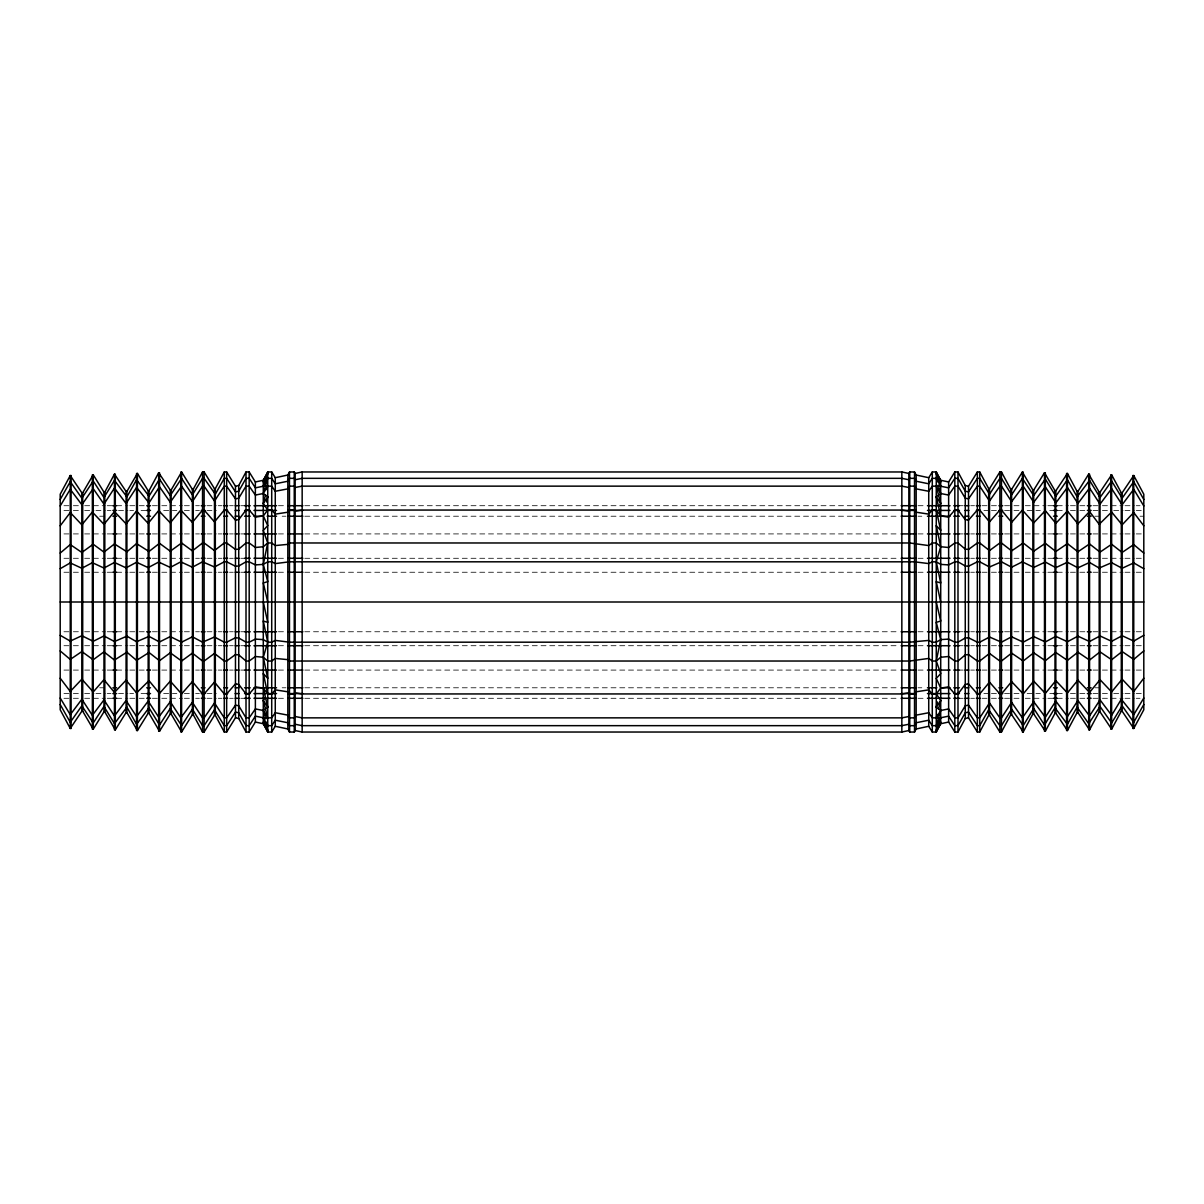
<?xml version="1.0" encoding="UTF-8"?>
<svg xmlns="http://www.w3.org/2000/svg" width="1204" height="1204" viewBox="0 0 1204 1204"><rect width="100%" height="100%" fill="white"/><g stroke="black" fill="none" stroke-linecap="round" stroke-linejoin="round"><path stroke-width="0.75" stroke-dasharray="5 3.75" d="M63.962 505.71L71.487 505.71M73.369 505.71L82.775 505.71M84.656 505.71L105.35 505.71M107.231 505.71L112.875 505.71M116.637 505.71L127.925 505.71M129.806 505.71L137.331 505.71M139.212 505.71L146.737 505.71M152.381 505.71L159.906 505.71M161.787 505.71L182.481 505.71M184.362 505.71L193.769 505.71M195.65 505.71L199.412 505.71M206.937 505.71L216.344 505.71M218.225 505.71L221.987 505.71M229.512 505.71L233.275 505.71M240.8 505.71L244.562 505.71M278.425 505.71L285.95 505.71M304.762 505.71L899.237 505.71M918.05 505.71L925.575 505.71M959.437 505.71L963.2 505.71M970.725 505.71L974.487 505.71M982.012 505.71L989.537 505.71M991.419 505.71L997.062 505.71M1004.587 505.71L1012.112 505.71M1013.994 505.71L1023.4 505.71M1025.281 505.71L1045.975 505.71M1047.856 505.71L1053.5 505.71M1057.262 505.71L1068.55 505.71M1070.431 505.71L1077.956 505.71M1079.837 505.71L1087.362 505.71M1093.006 505.71L1100.531 505.71M1102.412 505.71L1123.106 505.71M1124.987 505.71L1134.394 505.71M1136.275 505.71L1140.037 505.71M63.962 510.421L71.487 510.421M73.369 510.421L82.775 510.421M84.656 510.421L94.062 510.421M95.944 510.421L105.35 510.421M107.231 510.421L110.994 510.421M118.519 510.421L127.925 510.421M129.806 510.421L133.569 510.421M141.094 510.421L150.5 510.421M163.669 510.421L176.837 510.421M184.362 510.421L193.769 510.421M195.65 510.421L199.412 510.421M206.937 510.421L216.344 510.421M983.894 510.421L989.537 510.421M991.419 510.421L997.062 510.421M1004.587 510.421L1012.112 510.421M1013.994 510.421L1019.637 510.421M1027.162 510.421L1040.331 510.421M1049.737 510.421L1055.381 510.421M1057.262 510.421L1062.906 510.421M1070.431 510.421L1077.956 510.421M1079.837 510.421L1085.481 510.421M1093.006 510.421L1100.531 510.421M1102.412 510.421L1111.819 510.421M1113.7 510.421L1123.106 510.421M1124.987 510.421L1134.394 510.421M1136.275 510.421L1141.919 510.421M99.706 516.215L105.35 516.215M282.188 516.215L285.95 516.215M304.762 516.215L899.237 516.215M918.05 516.215L921.812 516.215M1094.887 516.215L1100.531 516.215M1140.037 516.215L1143.8 516.215M63.962 533.914L71.487 533.914M73.369 533.914L82.775 533.914M84.656 533.914L105.35 533.914M107.231 533.914L114.756 533.914M116.637 533.914L127.925 533.914M129.806 533.914L137.331 533.914M139.212 533.914L150.5 533.914M152.381 533.914L159.906 533.914M161.787 533.914L182.481 533.914M184.362 533.914L193.769 533.914M195.65 533.914L199.412 533.914M206.937 533.914L216.344 533.914M218.225 533.914L221.987 533.914M229.512 533.914L233.275 533.914M240.8 533.914L244.562 533.914M278.425 533.914L285.95 533.914M304.762 533.914L899.237 533.914M918.05 533.914L925.575 533.914M959.437 533.914L963.2 533.914M970.725 533.914L974.487 533.914M982.012 533.914L989.537 533.914M991.419 533.914L997.062 533.914M1004.587 533.914L1012.112 533.914M1013.994 533.914L1023.4 533.914M1025.281 533.914L1045.975 533.914M1047.856 533.914L1055.381 533.914M1057.262 533.914L1068.55 533.914M1070.431 533.914L1077.956 533.914M1079.837 533.914L1091.125 533.914M1093.006 533.914L1100.531 533.914M1102.412 533.914L1123.106 533.914M1124.987 533.914L1134.394 533.914M1136.275 533.914L1141.919 533.914M63.962 558.28L71.487 558.28M73.369 558.28L82.775 558.28M84.656 558.28L105.35 558.28M107.231 558.28L114.756 558.28M116.637 558.28L127.925 558.28M129.806 558.28L137.331 558.28M139.212 558.28L150.5 558.28M152.381 558.28L159.906 558.28M161.787 558.28L182.481 558.28M184.362 558.28L193.769 558.28M195.65 558.28L199.412 558.28M206.937 558.28L216.344 558.28M218.225 558.28L221.987 558.28M229.512 558.28L233.275 558.28M240.8 558.28L244.562 558.28M278.425 558.28L285.95 558.28M304.762 558.28L899.237 558.28M918.05 558.28L925.575 558.28M959.437 558.28L963.2 558.28M970.725 558.28L974.487 558.28M982.012 558.28L989.537 558.28M991.419 558.28L997.062 558.28M1004.587 558.28L1012.112 558.28M1013.994 558.28L1023.4 558.28M1025.281 558.28L1045.975 558.28M1047.856 558.28L1055.381 558.28M1057.262 558.28L1068.55 558.28M1070.431 558.28L1077.956 558.28M1079.837 558.28L1091.125 558.28M1093.006 558.28L1100.531 558.28M1102.412 558.28L1123.106 558.28M1124.987 558.28L1134.394 558.28M1136.275 558.28L1141.919 558.28M63.962 572.246L71.487 572.246M73.369 572.246L82.775 572.246M84.656 572.246L105.35 572.246M107.231 572.246L114.756 572.246M116.637 572.246L127.925 572.246M129.806 572.246L137.331 572.246M139.212 572.246L150.5 572.246M152.381 572.246L159.906 572.246M161.787 572.246L182.481 572.246M184.362 572.246L193.769 572.246M195.65 572.246L199.412 572.246M206.937 572.246L216.344 572.246M218.225 572.246L221.987 572.246M229.512 572.246L233.275 572.246M240.8 572.246L244.562 572.246M278.425 572.246L285.95 572.246M304.762 572.246L899.237 572.246M918.05 572.246L925.575 572.246M959.437 572.246L963.2 572.246M970.725 572.246L974.487 572.246M982.012 572.246L989.537 572.246M991.419 572.246L997.062 572.246M1004.587 572.246L1012.112 572.246M1013.994 572.246L1023.4 572.246M1025.281 572.246L1045.975 572.246M1047.856 572.246L1055.381 572.246M1057.262 572.246L1068.55 572.246M1070.431 572.246L1077.956 572.246M1079.837 572.246L1091.125 572.246M1093.006 572.246L1100.531 572.246M1102.412 572.246L1123.106 572.246M1124.987 572.246L1134.394 572.246M1136.275 572.246L1141.919 572.246M63.962 631.754L71.487 631.754M73.369 631.754L82.775 631.754M84.656 631.754L105.35 631.754M107.231 631.754L114.756 631.754M116.637 631.754L127.925 631.754M129.806 631.754L137.331 631.754M139.212 631.754L150.5 631.754M152.381 631.754L159.906 631.754M161.787 631.754L182.481 631.754M184.362 631.754L193.769 631.754M195.65 631.754L199.412 631.754M206.937 631.754L216.344 631.754M218.225 631.754L221.987 631.754M229.512 631.754L233.275 631.754M240.8 631.754L244.562 631.754M278.425 631.754L285.95 631.754M304.762 631.754L899.237 631.754M918.05 631.754L925.575 631.754M959.437 631.754L963.2 631.754M970.725 631.754L974.487 631.754M982.012 631.754L989.537 631.754M991.419 631.754L997.062 631.754M1004.587 631.754L1012.112 631.754M1013.994 631.754L1023.4 631.754M1025.281 631.754L1045.975 631.754M1047.856 631.754L1055.381 631.754M1057.262 631.754L1068.55 631.754M1070.431 631.754L1077.956 631.754M1079.837 631.754L1091.125 631.754M1093.006 631.754L1100.531 631.754M1102.412 631.754L1123.106 631.754M1124.987 631.754L1134.394 631.754M1136.275 631.754L1141.919 631.754M63.962 645.72L71.487 645.72M73.369 645.72L82.775 645.72M84.656 645.72L105.35 645.72M107.231 645.72L114.756 645.72M116.637 645.72L127.925 645.72M129.806 645.72L137.331 645.72M139.212 645.72L150.5 645.72M152.381 645.72L159.906 645.72M161.787 645.72L182.481 645.72M184.362 645.72L193.769 645.72M195.65 645.72L199.412 645.72M206.937 645.72L216.344 645.72M218.225 645.72L221.987 645.72M229.512 645.72L233.275 645.72M240.8 645.72L244.562 645.72M278.425 645.72L285.95 645.72M304.762 645.72L899.237 645.72M918.05 645.72L925.575 645.72M959.437 645.72L963.2 645.72M970.725 645.72L974.487 645.72M982.012 645.72L989.537 645.72M991.419 645.72L997.062 645.72M1004.587 645.72L1012.112 645.72M1013.994 645.72L1023.4 645.72M1025.281 645.72L1045.975 645.72M1047.856 645.72L1055.381 645.72M1057.262 645.72L1068.55 645.72M1070.431 645.72L1077.956 645.72M1079.837 645.72L1091.125 645.72M1093.006 645.72L1100.531 645.72M1102.412 645.72L1123.106 645.72M1124.987 645.72L1134.394 645.72M1136.275 645.72L1141.919 645.72M63.962 670.086L71.487 670.086M73.369 670.086L82.775 670.086M84.656 670.086L105.35 670.086M107.231 670.086L114.756 670.086M116.637 670.086L127.925 670.086M129.806 670.086L137.331 670.086M139.212 670.086L150.5 670.086M152.381 670.086L159.906 670.086M161.787 670.086L182.481 670.086M184.362 670.086L193.769 670.086M195.65 670.086L199.412 670.086M206.937 670.086L216.344 670.086M218.225 670.086L221.987 670.086M229.512 670.086L233.275 670.086M240.8 670.086L244.562 670.086M278.425 670.086L285.95 670.086M304.762 670.086L899.237 670.086M918.05 670.086L925.575 670.086M959.437 670.086L963.2 670.086M970.725 670.086L974.487 670.086M982.012 670.086L989.537 670.086M991.419 670.086L997.062 670.086M1004.587 670.086L1012.112 670.086M1013.994 670.086L1023.4 670.086M1025.281 670.086L1045.975 670.086M1047.856 670.086L1055.381 670.086M1057.262 670.086L1068.55 670.086M1070.431 670.086L1077.956 670.086M1079.837 670.086L1091.125 670.086M1093.006 670.086L1100.531 670.086M1102.412 670.086L1123.106 670.086M1124.987 670.086L1134.394 670.086M1136.275 670.086L1141.919 670.086M99.706 687.785L105.35 687.785M282.188 687.785L285.95 687.785M304.762 687.785L899.237 687.785M918.05 687.785L921.812 687.785M1094.887 687.785L1100.531 687.785M63.962 693.579L71.487 693.579M73.369 693.579L82.775 693.579M84.656 693.579L94.062 693.579M95.944 693.579L105.35 693.579M107.231 693.579L110.994 693.579M118.519 693.579L127.925 693.579M129.806 693.579L133.569 693.579M141.094 693.579L150.5 693.579M163.669 693.579L176.837 693.579M184.362 693.579L193.769 693.579M195.65 693.579L199.412 693.579M206.937 693.579L216.344 693.579M983.894 693.579L989.537 693.579M991.419 693.579L997.062 693.579M1004.587 693.579L1012.112 693.579M1013.994 693.579L1019.637 693.579M1027.162 693.579L1040.331 693.579M1049.737 693.579L1055.381 693.579M1057.262 693.579L1062.906 693.579M1070.431 693.579L1077.956 693.579M1079.837 693.579L1085.481 693.579M1093.006 693.579L1100.531 693.579M1102.412 693.579L1111.819 693.579M1113.7 693.579L1123.106 693.579M1124.987 693.579L1134.394 693.579M1136.275 693.579L1141.919 693.579M63.962 698.29L71.487 698.29M73.369 698.29L82.775 698.29M84.656 698.29L105.35 698.29M107.231 698.29L112.875 698.29M116.637 698.29L127.925 698.29M129.806 698.29L137.331 698.29M139.212 698.29L146.737 698.29M152.381 698.29L159.906 698.29M161.787 698.29L182.481 698.29M184.362 698.29L193.769 698.29M195.65 698.29L199.412 698.29M206.937 698.29L216.344 698.29M218.225 698.29L221.987 698.29M229.512 698.29L233.275 698.29M240.8 698.29L244.562 698.29M278.425 698.29L285.95 698.29M304.762 698.29L899.237 698.29M918.05 698.29L925.575 698.29M959.437 698.29L963.2 698.29M970.725 698.29L974.487 698.29M982.012 698.29L989.537 698.29M991.419 698.29L997.062 698.29M1004.587 698.29L1012.112 698.29M1013.994 698.29L1023.4 698.29M1025.281 698.29L1045.975 698.29M1047.856 698.29L1053.5 698.29M1057.262 698.29L1068.55 698.29M1070.431 698.29L1077.956 698.29M1079.837 698.29L1087.362 698.29M1093.006 698.29L1100.531 698.29M1102.412 698.29L1123.106 698.29M1124.987 698.29L1134.394 698.29M1136.275 698.29L1140.037 698.29"/><path stroke-width="1.5" d="M266.535 502.023L267.739 496.8L263.285 493.535L255.368 495.055L249.183 486.145L246.007 486.145L238.738 498.215L235.472 498.832L226.653 486.145L224.275 486.145L214.478 501.045L204.123 486.145L202.543 486.145L192.384 501.662L181.608 486.19L170.276 502.264L159.515 486.807L149.01 502.866L136.564 487.439L126.074 503.498L114.455 488.056L103.965 504.115L93.205 488.643L81.857 504.732L70.253 489.291L60.2 505.981M1143.8 698.019L1133.747 714.709L1121.3 699.283L1111.638 715.327L1100.035 699.885L1089.545 715.944L1077.926 700.502L1067.436 716.561L1055.833 701.119L1045.328 717.178L1033.724 701.736L1022.392 717.81L1011.616 702.338L1001.457 717.855L999.877 717.855L989.522 702.955L979.725 717.855L977.347 717.855L968.528 705.168L965.262 705.785L957.993 717.855L954.817 717.855L948.632 708.945L940.715 710.465L936.26 707.199L937.464 701.977M1143.8 525.802L1133.747 512.543L1122.143 524.809L1111.638 512.061L1099.192 524.297L1089.545 511.58L1077.926 523.83L1067.436 511.083L1055.833 523.349L1045.328 510.601L1033.724 522.852L1022.392 510.09L1011.616 522.37L1001.457 510.06L999.877 510.06L989.522 521.874L979.725 510.06L977.347 510.06L968.528 520.128L965.262 519.631L957.993 510.06L954.817 510.06L948.632 517.118L940.715 515.929L936.26 510.06L932.287 510.06L928.736 514.123L916.169 512.212L914.528 510.06L909.757 510.06L908.839 511.113L901.841 510.06L302.159 510.06L295.161 511.113L294.243 510.06L289.472 510.06L287.831 512.212L275.264 514.123L271.713 510.06L267.739 510.06L263.285 503.528L265.512 494.829M266.852 489.622L267.739 486.145L271.713 486.145L275.264 491.262L287.831 488.869L289.472 486.145L294.243 486.145L295.161 487.469L302.159 486.145L901.841 486.145L908.839 487.469L909.757 486.145L914.528 486.145L916.169 488.869L928.736 491.262L932.287 486.145L940.715 486.235L948.632 487.846L954.817 478.334L957.993 478.334L965.262 491.217L968.528 491.879L977.347 478.334L979.725 478.334L989.522 494.242L999.877 478.334L1001.457 478.334L1011.616 494.889L1022.392 478.379L1033.724 495.551L1045.328 479.057L1055.833 496.214L1067.436 479.719L1077.098 496.846L1089.545 480.381L1100.035 497.523L1111.638 481.028L1122.143 498.185L1133.747 481.69L1143.8 499.509M937.148 714.378L936.26 717.855L932.287 717.855L928.736 712.738L916.169 715.131L914.528 717.855L909.757 717.855L908.839 716.53L901.841 717.855L302.159 717.855L295.161 716.53L294.243 717.855L289.472 717.855L287.831 715.131L275.264 712.738L271.713 717.855L263.285 717.765L255.368 716.154L249.183 725.666L246.007 725.666L238.738 712.783L235.472 712.121L226.653 725.666L224.275 725.666L214.478 709.758L204.123 725.666L202.543 725.666L192.384 709.111L181.608 725.621L170.276 708.449L159.515 724.958L149.01 707.817L136.564 724.281L126.902 707.154L114.455 723.619L103.965 706.477L93.205 722.987L81.857 705.815L70.253 722.31L60.2 704.49M938.488 709.171L940.715 700.472L936.26 693.94L932.287 693.94L928.736 689.877L916.169 691.788L914.528 693.94L909.757 693.94L908.839 692.887L901.841 693.94L302.159 693.94L295.161 692.887L294.243 693.94L289.472 693.94L287.831 691.788L275.264 689.877L271.713 693.94L267.739 693.94L263.285 688.071L255.368 686.882L249.183 693.94L246.007 693.94L238.738 684.369L235.472 683.872L226.653 693.94L224.275 693.94L214.478 682.126L204.123 693.94L202.543 693.94L192.384 681.63L181.608 693.91L170.276 681.148L159.515 693.429L149.01 680.681L136.564 692.917L126.074 680.17L114.455 692.42L103.965 679.673L93.205 691.954L81.857 679.191L70.253 691.457L60.2 678.198M255.368 481.961L255.368 722.039L249.183 732.032L246.007 732.032L238.738 718.487L238.738 485.513L246.007 471.968L249.183 471.968L255.368 481.961L263.285 480.276L267.739 471.968L271.713 471.968L275.264 477.717L275.264 726.283L271.713 732.032L267.739 732.032L263.285 723.724L263.285 480.276L267.739 473.563L263.285 486.235L255.368 487.846L249.183 478.334L246.007 478.334L238.738 491.217L235.472 491.879L226.653 478.334L224.275 478.334L215.32 494.212L204.123 478.334L202.543 478.334L192.384 494.889L181.608 478.379L170.276 495.551L159.515 479.041L149.01 496.183L136.564 479.719L126.902 496.846L114.455 480.381L103.965 497.523L93.205 481.013L81.857 498.185L70.253 481.69L60.2 499.509M948.632 722.039L948.632 481.961L954.817 471.968L957.993 471.968L965.262 485.513L965.262 718.487L957.993 732.032L954.817 732.032L948.632 722.039L940.715 723.724L936.26 732.032L932.287 732.032L928.736 726.283L928.736 477.717L932.287 471.968L936.26 471.968L940.715 480.276L940.715 723.724L936.26 730.437L940.715 717.765L948.632 716.154L954.817 725.666L957.993 725.666L965.262 712.783L968.528 712.121L977.347 725.666L979.725 725.666L988.68 709.788L999.877 725.666L1001.457 725.666L1011.616 709.111L1023.234 725.591L1033.724 708.449L1044.485 724.958L1054.99 707.817L1067.436 724.281L1077.098 707.154L1088.702 723.649L1100.035 706.477L1111.638 722.972L1122.143 705.815L1133.747 722.31L1143.8 704.49M263.285 481.766L267.739 471.968L267.739 732.032L263.285 722.234L267.739 725.666L271.713 725.666L275.264 720.203L287.831 722.761L289.472 725.666L294.243 725.666L295.161 724.251L302.159 725.666L901.841 725.666L908.839 724.251L909.757 725.666L914.528 725.666L916.169 722.761L928.736 720.203L932.287 725.666L936.26 725.666L940.715 722.234L936.26 732.032L936.26 471.968L940.715 481.766L936.26 478.334L932.287 478.334L928.736 483.797L916.169 481.239L914.528 478.334L909.757 478.334L908.839 479.749L901.841 478.334L302.159 478.334L295.161 479.749L294.243 478.334L289.472 478.334L287.831 481.239L275.264 483.797L271.713 478.334L267.739 478.334L263.285 481.766L267.739 473.563M70.253 475.505L60.2 494.242L60.2 709.758L70.253 728.495L81.857 711.173L81.857 492.827L70.253 475.505L70.253 728.495M82.7 492.812L93.205 474.782L103.965 492.15L103.965 711.85L93.205 729.218L82.7 711.188L82.7 492.812L81.857 492.827M104.808 492.12L114.455 474.12L126.074 491.458L126.074 712.542L115.298 729.91L104.808 711.88L104.808 492.12L103.965 492.15M126.902 491.428L137.406 473.398L148.167 490.765L148.167 713.235L137.406 730.602L126.902 712.572L126.902 491.428L126.074 491.458M149.01 490.735L158.672 472.736L170.276 490.073L170.276 713.927L159.515 731.295L149.01 713.265L149.01 490.735L148.167 490.765M171.118 490.043L181.608 472.013L192.384 489.381L192.384 714.619L181.608 731.987L171.118 713.957L171.118 490.043L170.276 490.073M193.227 489.351L202.543 471.968L204.123 471.968L214.478 488.689L214.478 715.311L204.123 732.032L202.543 732.032L193.227 714.649L193.227 489.351L192.384 489.381M215.32 488.658L224.275 471.968L226.653 471.968L235.472 486.22L235.472 717.78L226.653 732.032L224.275 732.032L215.32 715.342L215.32 488.658L214.478 488.689M287.831 475.023L289.472 471.968L294.243 471.968L295.161 473.458L295.161 730.542L294.243 732.032L289.472 732.032L287.831 728.977L287.831 475.023L275.264 477.717M914.528 732.032L916.169 728.977L916.169 475.023L914.528 471.968L909.757 471.968L908.839 473.458L908.839 730.542L909.757 732.032L914.528 732.032L914.528 471.968M979.725 732.032L988.68 715.342L988.68 488.658L979.725 471.968L977.347 471.968L968.528 486.22L968.528 717.78L977.347 732.032L979.725 732.032L979.725 471.968M1001.457 732.032L1010.773 714.649L1010.773 489.351L1001.457 471.968L999.877 471.968L989.522 488.689L989.522 715.311L999.877 732.032L1001.457 732.032L1001.457 471.968M1023.234 731.957L1032.881 713.957L1032.881 490.043L1022.392 472.013L1011.616 489.381L1011.616 714.619L1023.234 731.957L1023.234 472.043M1045.328 731.264L1054.99 713.265L1054.99 490.735L1044.485 472.705L1033.724 490.073L1033.724 713.927L1045.328 731.264L1045.328 472.736M1067.436 730.572L1077.098 712.572L1077.098 491.428L1067.436 473.428L1055.833 490.765L1055.833 713.235L1067.436 730.572L1067.436 473.428M1089.545 729.88L1099.192 711.88L1099.192 492.12L1088.702 474.09L1077.926 491.458L1077.926 712.542L1089.545 729.88L1089.545 474.12M1111.638 729.188L1121.3 711.188L1121.3 492.812L1111.638 474.812L1100.035 492.15L1100.035 711.85L1111.638 729.188L1111.638 474.812M1133.747 728.495L1143.8 709.758L1143.8 494.242L1133.747 475.505L1122.143 492.827L1122.143 711.173L1133.747 728.495L1133.747 475.505M936.26 730.437L940.715 722.234M263.285 503.528L267.739 496.8M936.26 707.199L940.715 700.472M60.2 698.019L70.253 714.709L81.857 699.268L92.362 715.327L103.965 699.885L114.455 715.944L126.074 700.502L136.564 716.561L148.167 701.119L158.672 717.178L170.276 701.736L180.766 717.795L192.384 702.338L202.543 717.855L204.123 717.855L214.478 702.955L224.275 717.855L226.653 717.855L235.472 705.168L238.738 705.785L246.007 717.855L249.183 717.855L255.368 708.945L263.285 710.465L267.739 717.855L263.285 700.472L265.076 697.868M938.924 506.131L940.715 503.528L936.26 486.145L940.715 493.535L948.632 495.055L954.817 486.145L957.993 486.145L965.262 498.215L968.528 498.832L977.347 486.145L979.725 486.145L989.522 501.045L999.877 486.145L1001.457 486.145L1011.616 501.662L1023.234 486.205L1033.724 502.264L1045.328 486.822L1055.833 502.881L1067.436 487.439L1077.926 503.498L1089.545 488.056L1100.035 504.115L1111.638 488.673L1122.143 504.732L1133.747 489.291L1143.8 505.981M60.2 525.802L70.253 512.543L81.857 524.809L92.362 512.061L103.965 524.327L114.455 511.58L126.074 523.83L136.564 511.083L148.167 523.349L158.672 510.601L170.276 522.852L180.766 510.105L192.384 522.37L202.543 510.06L204.123 510.06L214.478 521.874L224.275 510.06L226.653 510.06L235.472 520.128L238.738 519.631L246.007 510.06L249.183 510.06L255.368 517.118L263.285 515.929L267.739 510.06M936.26 693.94L940.715 688.071L948.632 686.882L954.817 693.94L957.993 693.94L965.262 684.369L968.528 683.872L977.347 693.94L979.725 693.94L989.522 682.126L999.877 693.94L1001.457 693.94L1011.616 681.63L1023.234 693.895L1033.724 681.148L1045.328 693.399L1055.833 680.651L1067.436 692.917L1077.926 680.17L1089.545 692.42L1100.035 679.673L1111.638 691.939L1122.143 679.191L1133.747 691.457L1143.8 678.198M60.2 553.072L70.253 544.569L81.857 552.44L93.205 544.238L103.965 552.124L114.455 543.937L126.902 551.808L136.564 543.621L149.01 551.492L159.515 543.305L170.276 551.191L181.608 542.989L192.384 550.875L202.543 542.974L204.123 542.974L214.478 550.559L224.275 542.974L226.653 542.974L235.472 549.43L238.738 549.114L246.007 542.974L249.183 542.974L255.368 547.504L263.285 546.736L267.739 542.974L271.713 542.974L275.264 545.578L287.831 544.358L289.472 542.974L909.757 542.974L928.736 545.578L932.287 542.974L936.26 542.974L940.715 546.736L948.632 547.504L954.817 542.974L957.993 542.974L965.262 549.114L968.528 549.43L977.347 542.974L979.725 542.974L989.522 550.559L999.877 542.974L1001.457 542.974L1011.616 550.875L1023.234 543.004L1033.724 551.191L1045.328 543.32L1055.833 551.492L1067.436 543.621L1077.926 551.808L1089.545 543.937L1100.035 552.124L1111.638 544.253L1122.143 552.44L1133.747 544.569L1143.8 553.072M1143.8 650.928L1133.747 659.431L1122.143 651.56L1111.638 659.747L1100.035 651.876L1089.545 660.063L1077.926 652.192L1067.436 660.379L1055.833 652.508L1045.328 660.68L1033.724 652.809L1023.234 660.996L1011.616 653.125L1001.457 661.026L999.877 661.026L989.522 653.441L979.725 661.026L977.347 661.026L968.528 654.57L965.262 654.886L957.993 661.026L954.817 661.026L948.632 656.496L940.715 657.264L936.26 661.026L932.287 661.026L928.736 658.422L909.757 661.026L289.472 661.026L287.831 659.641L275.264 658.422L271.713 661.026L267.739 661.026L263.285 657.264L255.368 656.496L249.183 661.026L246.007 661.026L238.738 654.886L235.472 654.57L226.653 661.026L224.275 661.026L214.478 653.441L204.123 661.026L202.543 661.026L192.384 653.125L181.608 661.011L170.276 652.809L159.515 660.695L149.01 652.508L136.564 660.379L126.902 652.192L114.455 660.063L103.965 651.876L93.205 659.762L81.857 651.56L70.253 659.431L60.2 650.928M263.285 688.071L267.739 707.199L263.285 710.465L265.768 718.908M940.715 515.929L936.26 496.8L940.715 493.535L938.232 485.092M60.2 568.694L70.253 562.915L81.857 568.273L92.362 562.689L103.965 568.047L114.455 562.479L126.074 567.837L136.564 562.268L148.167 567.626L158.672 562.057L170.276 567.415L180.766 561.847L192.384 567.204L202.543 561.817L214.478 566.979L224.275 561.817L226.653 561.817L235.472 566.226L238.738 566L246.007 561.817L249.183 561.817L255.368 564.902L263.285 564.39L267.739 561.817L271.713 561.817L275.264 563.592L289.472 561.817L914.528 561.817L928.736 563.592L932.287 561.817L936.26 561.817L940.715 564.39L948.632 564.902L954.817 561.817L957.993 561.817L965.262 566L968.528 566.226L977.347 561.817L979.725 561.817L989.522 566.979L1001.457 561.817L1011.616 567.204L1022.392 561.832L1033.724 567.415L1045.328 562.057L1055.833 567.626L1067.436 562.268L1077.926 567.837L1089.545 562.479L1099.192 568.047L1111.638 562.689L1122.143 568.273L1133.747 562.915L1143.8 568.694M1143.8 635.306L1133.747 641.085L1122.143 635.727L1111.638 641.311L1100.035 635.953L1089.545 641.521L1077.926 636.163L1067.436 641.732L1055.833 636.374L1045.328 641.943L1033.724 636.585L1023.234 642.153L1011.616 636.796L1001.457 642.183L989.522 637.021L979.725 642.183L977.347 642.183L968.528 637.774L965.262 638L957.993 642.183L954.817 642.183L948.632 639.098L940.715 639.61L936.26 642.183L932.287 642.183L928.736 640.408L909.757 642.183L289.472 642.183L275.264 640.408L271.713 642.183L267.739 642.183L263.285 639.61L255.368 639.098L249.183 642.183L246.007 642.183L238.738 638L235.472 637.774L226.653 642.183L224.275 642.183L214.478 637.021L202.543 642.183L192.384 636.796L181.608 642.168L170.276 636.585L159.515 641.958L149.01 636.389L136.564 641.732L126.902 636.163L114.455 641.521L103.965 635.953L93.205 641.311L81.857 635.727L70.253 641.085L60.2 635.306M235.472 486.22L238.738 485.513M295.161 473.458L302.159 471.968L901.841 471.968L908.839 473.458M295.161 730.542L302.159 732.032L901.841 732.032L908.839 730.542M916.169 728.977L928.736 726.283M965.262 718.487L968.528 717.78M988.68 715.342L989.522 715.311M1010.773 714.649L1011.616 714.619M1032.881 713.957L1033.724 713.927M1054.99 713.265L1055.833 713.235M1077.098 712.572L1077.926 712.542M1099.192 711.88L1100.035 711.85M1121.3 711.188L1122.143 711.173M112.875 505.71L116.637 505.71M146.737 505.71L150.5 505.71M201.294 505.71L205.056 505.71M223.869 505.71L227.631 505.71M235.156 505.71L238.919 505.71M244.562 505.71L250.206 505.71M253.969 505.71L276.544 505.71M287.831 505.71L302.881 505.71M901.119 505.71L916.169 505.71M927.456 505.71L950.031 505.71M953.794 505.71L959.437 505.71M965.081 505.71L968.844 505.71M976.369 505.71L980.131 505.71M998.944 505.71L1002.706 505.71M1053.5 505.71L1057.262 505.71M1087.362 505.71L1091.125 505.71M112.875 510.421L116.637 510.421M146.737 510.421L150.5 510.421M201.294 510.421L205.056 510.421M223.869 510.421L227.631 510.421M235.156 510.421L238.919 510.421M244.562 510.421L250.206 510.421M253.969 510.421L276.544 510.421M287.831 510.421L302.881 510.421M901.119 510.421L916.169 510.421M927.456 510.421L950.031 510.421M953.794 510.421L959.437 510.421M965.081 510.421L968.844 510.421M976.369 510.421L980.131 510.421M998.944 510.421L1002.706 510.421M1053.5 510.421L1057.262 510.421M1087.362 510.421L1091.125 510.421M112.875 516.215L116.637 516.215M146.737 516.215L150.5 516.215M201.294 516.215L205.056 516.215M223.869 516.215L227.631 516.215M235.156 516.215L238.919 516.215M244.562 516.215L250.206 516.215M253.969 516.215L263.375 516.215M267.137 516.215L276.544 516.215M287.831 516.215L302.881 516.215M901.119 516.215L916.169 516.215M927.456 516.215L950.031 516.215M953.794 516.215L959.437 516.215M965.081 516.215L968.844 516.215M976.369 516.215L980.131 516.215M998.944 516.215L1002.706 516.215M1053.5 516.215L1057.262 516.215M1087.362 516.215L1091.125 516.215M112.875 533.914L116.637 533.914M146.737 533.914L150.5 533.914M201.294 533.914L205.056 533.914M223.869 533.914L227.631 533.914M235.156 533.914L238.919 533.914M244.562 533.914L250.206 533.914M253.969 533.914L276.544 533.914M287.831 533.914L302.881 533.914M901.119 533.914L916.169 533.914M927.456 533.914L950.031 533.914M953.794 533.914L959.437 533.914M965.081 533.914L968.844 533.914M976.369 533.914L980.131 533.914M998.944 533.914L1002.706 533.914M1053.5 533.914L1057.262 533.914M1087.362 533.914L1091.125 533.914M112.875 558.28L116.637 558.28M146.737 558.28L150.5 558.28M201.294 558.28L205.056 558.28M223.869 558.28L227.631 558.28M235.156 558.28L238.919 558.28M244.562 558.28L250.206 558.28M253.969 558.28L276.544 558.28M287.831 558.28L302.881 558.28M901.119 558.28L916.169 558.28M927.456 558.28L950.031 558.28M953.794 558.28L959.437 558.28M965.081 558.28L968.844 558.28M976.369 558.28L980.131 558.28M998.944 558.28L1002.706 558.28M1053.5 558.28L1057.262 558.28M1087.362 558.28L1091.125 558.28M112.875 572.246L116.637 572.246M146.737 572.246L150.5 572.246M201.294 572.246L205.056 572.246M223.869 572.246L227.631 572.246M235.156 572.246L238.919 572.246M244.562 572.246L250.206 572.246M253.969 572.246L276.544 572.246M287.831 572.246L302.881 572.246M901.119 572.246L916.169 572.246M927.456 572.246L950.031 572.246M953.794 572.246L959.437 572.246M965.081 572.246L968.844 572.246M976.369 572.246L980.131 572.246M998.944 572.246L1002.706 572.246M1053.5 572.246L1057.262 572.246M1087.362 572.246L1091.125 572.246M60.2 602L1143.8 602M112.875 631.754L116.637 631.754M146.737 631.754L150.5 631.754M201.294 631.754L205.056 631.754M223.869 631.754L227.631 631.754M235.156 631.754L238.919 631.754M244.562 631.754L250.206 631.754M253.969 631.754L276.544 631.754M287.831 631.754L302.881 631.754M901.119 631.754L916.169 631.754M927.456 631.754L950.031 631.754M953.794 631.754L959.437 631.754M965.081 631.754L968.844 631.754M976.369 631.754L980.131 631.754M998.944 631.754L1002.706 631.754M1053.5 631.754L1057.262 631.754M1087.362 631.754L1091.125 631.754M112.875 645.72L116.637 645.72M146.737 645.72L150.5 645.72M201.294 645.72L205.056 645.72M223.869 645.72L227.631 645.72M235.156 645.72L238.919 645.72M244.562 645.72L250.206 645.72M253.969 645.72L276.544 645.72M287.831 645.72L302.881 645.72M901.119 645.72L916.169 645.72M927.456 645.72L950.031 645.72M953.794 645.72L959.437 645.72M965.081 645.72L968.844 645.72M976.369 645.72L980.131 645.72M998.944 645.72L1002.706 645.72M1053.5 645.72L1057.262 645.72M1087.362 645.72L1091.125 645.72M112.875 670.086L116.637 670.086M146.737 670.086L150.5 670.086M201.294 670.086L205.056 670.086M223.869 670.086L227.631 670.086M235.156 670.086L238.919 670.086M244.562 670.086L250.206 670.086M253.969 670.086L276.544 670.086M287.831 670.086L302.881 670.086M901.119 670.086L916.169 670.086M927.456 670.086L950.031 670.086M953.794 670.086L959.437 670.086M965.081 670.086L968.844 670.086M976.369 670.086L980.131 670.086M998.944 670.086L1002.706 670.086M1053.5 670.086L1057.262 670.086M1087.362 670.086L1091.125 670.086M112.875 687.785L116.637 687.785M146.737 687.785L150.5 687.785M201.294 687.785L205.056 687.785M223.869 687.785L227.631 687.785M235.156 687.785L238.919 687.785M244.562 687.785L250.206 687.785M253.969 687.785L276.544 687.785M287.831 687.785L302.881 687.785M901.119 687.785L916.169 687.785M927.456 687.785L936.862 687.785M940.625 687.785L950.031 687.785M953.794 687.785L959.437 687.785M965.081 687.785L968.844 687.785M976.369 687.785L980.131 687.785M998.944 687.785L1002.706 687.785M1053.5 687.785L1057.262 687.785M1087.362 687.785L1091.125 687.785M112.875 693.579L116.637 693.579M146.737 693.579L150.5 693.579M201.294 693.579L205.056 693.579M223.869 693.579L227.631 693.579M235.156 693.579L238.919 693.579M244.562 693.579L250.206 693.579M253.969 693.579L276.544 693.579M287.831 693.579L302.881 693.579M901.119 693.579L916.169 693.579M927.456 693.579L950.031 693.579M953.794 693.579L959.437 693.579M965.081 693.579L968.844 693.579M976.369 693.579L980.131 693.579M998.944 693.579L1002.706 693.579M1053.5 693.579L1057.262 693.579M1087.362 693.579L1091.125 693.579M112.875 698.29L116.637 698.29M146.737 698.29L150.5 698.29M201.294 698.29L205.056 698.29M223.869 698.29L227.631 698.29M235.156 698.29L238.919 698.29M244.562 698.29L250.206 698.29M253.969 698.29L276.544 698.29M287.831 698.29L302.881 698.29M901.119 698.29L916.169 698.29M927.456 698.29L950.031 698.29M953.794 698.29L959.437 698.29M965.081 698.29L968.844 698.29M976.369 698.29L980.131 698.29M998.944 698.29L1002.706 698.29M1053.5 698.29L1057.262 698.29M1087.362 698.29L1091.125 698.29M988.68 488.658L989.522 488.689M1010.773 489.351L1011.616 489.381M1032.881 490.043L1033.724 490.073M1054.99 490.735L1055.833 490.765M1077.098 491.428L1077.926 491.458M1099.192 492.12L1100.035 492.15M1121.3 492.812L1122.143 492.827M81.857 711.173L82.7 711.188M103.965 711.85L104.808 711.88M126.074 712.542L126.902 712.572M148.167 713.235L149.01 713.265M170.276 713.927L171.118 713.957M192.384 714.619L193.227 714.649M214.478 715.311L215.32 715.342M916.169 475.023L928.736 477.717M948.632 481.961L940.715 480.276L936.26 473.563L940.715 486.235L936.26 478.334L937.239 481.705M965.262 485.513L968.528 486.22M235.472 717.78L238.738 718.487M255.368 722.039L263.285 723.724L267.739 730.437L263.285 717.765L267.739 725.666L266.761 722.295M275.264 726.283L287.831 728.977M936.26 496.8L940.715 503.528M263.285 700.472L267.739 707.199M936.26 473.563L940.715 481.766M263.285 722.234L267.739 730.437M940.715 688.071L936.26 678.424L940.715 673.548L936.26 661.026L940.715 639.61L936.26 622.348L940.715 621.038L936.26 602M263.285 515.929L267.739 525.576L263.285 530.452L267.739 542.974L263.285 564.39L267.739 581.652L263.285 582.962L267.739 602M940.715 602L936.26 581.652L940.715 582.962L936.26 561.817L940.715 546.736L936.26 525.576L940.715 530.452L936.26 510.06M263.285 602L267.739 622.348L263.285 621.038L267.739 642.183L263.285 657.264L267.739 678.424L263.285 673.548L267.739 693.94M1132.904 475.475L1132.904 728.525M1110.795 474.782L1110.795 729.218M1088.702 474.09L1088.702 729.91M1066.593 473.398L1066.593 730.602M1044.485 472.705L1044.485 731.295M1022.392 472.013L1022.392 731.987M999.877 471.968L999.877 732.032M977.347 471.968L977.347 732.032M957.993 471.968L957.993 732.032M954.817 471.968L954.817 732.032M932.287 471.968L932.287 732.032M909.757 471.968L909.757 732.032M901.841 471.968L901.841 732.032M302.159 471.968L302.159 732.032M294.243 471.968L294.243 732.032M289.472 471.968L289.472 732.032M271.713 471.968L271.713 732.032M249.183 471.968L249.183 732.032M246.007 471.968L246.007 732.032M226.653 471.968L226.653 732.032M224.275 471.968L224.275 732.032M204.123 471.968L204.123 732.032M202.543 471.968L202.543 732.032M181.608 472.013L181.608 731.987M180.766 472.043L180.766 731.957M159.515 472.705L159.515 731.295M158.672 472.736L158.672 731.264M137.406 473.398L137.406 730.602M136.564 473.428L136.564 730.572M115.298 474.09L115.298 729.91M114.455 474.12L114.455 729.88M93.205 474.782L93.205 729.218M92.362 474.812L92.362 729.188M71.096 475.475L71.096 728.525M267.739 478.334L263.285 493.535L267.739 486.145L263.285 486.235L267.739 478.334M940.715 710.465L936.26 725.666L940.715 717.765L936.26 717.855L940.715 710.465"/></g></svg>
